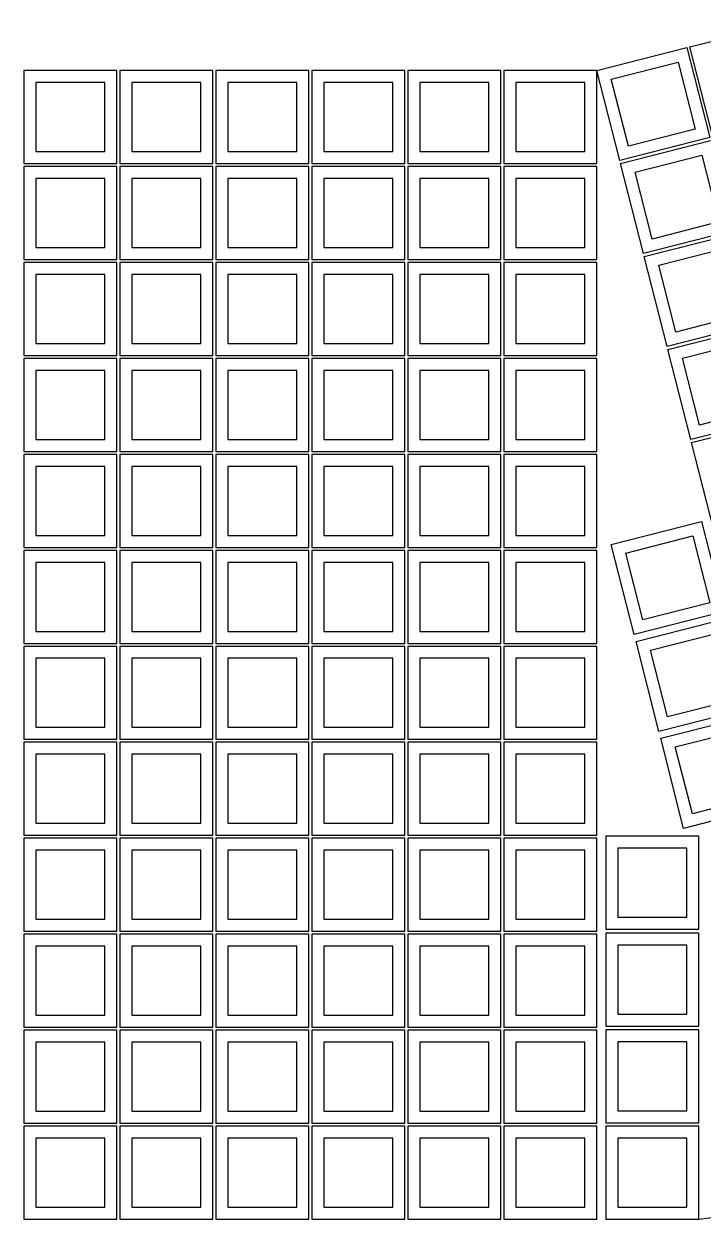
# Model space of a CAD drawing. Header units: inches. Extents: x -1429 to 579, y -302 to 393.
# Drawn here: x -414.8 to -301.6, y -136.2 to 63.1 of the extents above; entities that cross this region are included whole.
import ezdxf

# ---------------------------------------------------------------- set-up
doc = ezdxf.new("R2010")
doc.units = ezdxf.units.IN
doc.header["$MEASUREMENT"] = 0

msp = doc.modelspace()

# ---------------------------------------------------------------- linework, layer by layer
for p, q in [((-303.79, 59.23), (-288.77, 63.06)), ((-319.3, 55.28), (-304.28, 59.11)), ((-304.28, 59.11), (-300.45, 44.09)), ((-299.97, 44.21), (-303.79, 59.23)), ((-316.87, 53.84), (-305.72, 56.68)), ((-305.72, 56.68), (-302.89, 45.53)), ((-399.3, 55.28), (-414.8, 55.28)), ((-414.8, 55.28), (-414.8, 39.78)), ((-399.3, 39.78), (-399.3, 55.28)), ((-383.3, 55.28), (-398.8, 55.28)), ((-398.8, 55.28), (-398.8, 39.78)), ((-383.3, 39.78), (-383.3, 55.28)), ((-367.3, 55.28), (-382.8, 55.28)), ((-382.8, 55.28), (-382.8, 39.78)), ((-367.3, 39.78), (-367.3, 55.28)), ((-351.3, 55.28), (-366.8, 55.28)), ((-366.8, 55.28), (-366.8, 39.78)), ((-351.3, 39.78), (-351.3, 55.28)), ((-335.3, 55.28), (-350.8, 55.28)), ((-350.8, 55.28), (-350.8, 39.78)), ((-335.3, 39.78), (-335.3, 55.28)), ((-319.3, 55.28), (-334.8, 55.28)), ((-334.8, 55.28), (-334.8, 39.78)), ((-319.3, 39.78), (-319.3, 55.28)), ((-315.47, 40.26), (-319.3, 55.28)), ((-314.03, 42.7), (-316.87, 53.84)), ((-412.8, 53.28), (-412.8, 41.78)), ((-401.3, 53.28), (-412.8, 53.28)), ((-401.3, 41.78), (-401.3, 53.28)), ((-396.8, 53.28), (-396.8, 41.78)), ((-385.3, 53.28), (-396.8, 53.28)), ((-385.3, 41.78), (-385.3, 53.28)), ((-380.8, 53.28), (-380.8, 41.78)), ((-369.3, 53.28), (-380.8, 53.28)), ((-369.3, 41.78), (-369.3, 53.28)), ((-364.8, 53.28), (-364.8, 41.78)), ((-353.3, 53.28), (-364.8, 53.28)), ((-353.3, 41.78), (-353.3, 53.28)), ((-348.8, 53.28), (-348.8, 41.78)), ((-337.3, 53.28), (-348.8, 53.28)), ((-337.3, 41.78), (-337.3, 53.28)), ((-332.8, 53.28), (-332.8, 41.78)), ((-321.3, 53.28), (-332.8, 53.28)), ((-321.3, 41.78), (-321.3, 53.28)), ((-300.45, 44.09), (-315.47, 40.26)), ((-302.89, 45.53), (-314.03, 42.7)), ((-315.35, 39.78), (-300.33, 43.6)), ((-412.8, 41.78), (-401.3, 41.78)), ((-396.8, 41.78), (-385.3, 41.78)), ((-380.8, 41.78), (-369.3, 41.78)), ((-364.8, 41.78), (-353.3, 41.78)), ((-348.8, 41.78), (-337.3, 41.78)), ((-332.8, 41.78), (-321.3, 41.78)), ((-312.92, 38.33), (-301.77, 41.17)), ((-301.77, 41.17), (-298.94, 30.03)), ((-414.8, 39.78), (-399.3, 39.78)), ((-399.3, 39.28), (-414.8, 39.28)), ((-414.8, 39.28), (-414.8, 23.78)), ((-399.3, 23.78), (-399.3, 39.28)), ((-398.8, 39.78), (-383.3, 39.78)), ((-383.3, 39.28), (-398.8, 39.28)), ((-398.8, 39.28), (-398.8, 23.78)), ((-383.3, 23.78), (-383.3, 39.28)), ((-382.8, 39.78), (-367.3, 39.78)), ((-367.3, 39.28), (-382.8, 39.28)), ((-382.8, 39.28), (-382.8, 23.78)), ((-367.3, 23.78), (-367.3, 39.28)), ((-366.8, 39.78), (-351.3, 39.78)), ((-351.3, 39.28), (-366.8, 39.28)), ((-366.8, 39.28), (-366.8, 23.78)), ((-351.3, 23.78), (-351.3, 39.28)), ((-350.8, 39.78), (-335.3, 39.78)), ((-335.3, 39.28), (-350.8, 39.28)), ((-350.8, 39.28), (-350.8, 23.78)), ((-335.3, 23.78), (-335.3, 39.28)), ((-334.8, 39.78), (-319.3, 39.78)), ((-319.3, 39.28), (-334.8, 39.28)), ((-334.8, 39.28), (-334.8, 23.78)), ((-319.3, 23.78), (-319.3, 39.28)), ((-311.53, 24.76), (-315.35, 39.78)), ((-310.08, 27.19), (-312.92, 38.33)), ((-412.8, 37.28), (-412.8, 25.78)), ((-401.3, 37.28), (-412.8, 37.28)), ((-401.3, 25.78), (-401.3, 37.28)), ((-396.8, 37.28), (-396.8, 25.78)), ((-385.3, 37.28), (-396.8, 37.28)), ((-385.3, 25.78), (-385.3, 37.28)), ((-380.8, 37.28), (-380.8, 25.78)), ((-369.3, 37.28), (-380.8, 37.28)), ((-369.3, 25.78), (-369.3, 37.28)), ((-364.8, 37.28), (-364.8, 25.78)), ((-353.3, 37.28), (-364.8, 37.28)), ((-353.3, 25.78), (-353.3, 37.28)), ((-348.8, 37.28), (-348.8, 25.78)), ((-337.3, 37.28), (-348.8, 37.28)), ((-337.3, 25.78), (-337.3, 37.28)), ((-332.8, 37.28), (-332.8, 25.78)), ((-321.3, 37.28), (-332.8, 37.28)), ((-321.3, 25.78), (-321.3, 37.28)), ((-298.94, 30.03), (-310.08, 27.19)), ((-296.5, 28.58), (-311.53, 24.76)), ((-311.4, 24.27), (-296.38, 28.1)), ((-412.8, 25.78), (-401.3, 25.78)), ((-396.8, 25.78), (-385.3, 25.78)), ((-380.8, 25.78), (-369.3, 25.78)), ((-364.8, 25.78), (-353.3, 25.78)), ((-348.8, 25.78), (-337.3, 25.78)), ((-332.8, 25.78), (-321.3, 25.78)), ((-307.58, 9.25), (-311.4, 24.27)), ((-308.97, 22.83), (-297.83, 25.67)), ((-414.8, 23.78), (-399.3, 23.78)), ((-399.3, 23.28), (-414.8, 23.28)), ((-414.8, 23.28), (-414.8, 7.78)), ((-399.3, 7.78), (-399.3, 23.28)), ((-398.8, 23.78), (-383.3, 23.78)), ((-383.3, 23.28), (-398.8, 23.28)), ((-398.8, 23.28), (-398.8, 7.78)), ((-383.3, 7.78), (-383.3, 23.28)), ((-382.8, 23.78), (-367.3, 23.78)), ((-367.3, 23.28), (-382.8, 23.28)), ((-382.8, 23.28), (-382.8, 7.78)), ((-367.3, 7.78), (-367.3, 23.28)), ((-366.8, 23.78), (-351.3, 23.78)), ((-351.3, 23.28), (-366.8, 23.28)), ((-366.8, 23.28), (-366.8, 7.78)), ((-351.3, 7.78), (-351.3, 23.28)), ((-350.8, 23.78), (-335.3, 23.78)), ((-335.3, 23.28), (-350.8, 23.28)), ((-350.8, 23.28), (-350.8, 7.78)), ((-335.3, 7.78), (-335.3, 23.28)), ((-334.8, 23.78), (-319.3, 23.78)), ((-319.3, 23.28), (-334.8, 23.28)), ((-334.8, 23.28), (-334.8, 7.78)), ((-319.3, 7.78), (-319.3, 23.28)), ((-306.13, 11.68), (-308.97, 22.83)), ((-412.8, 21.28), (-412.8, 9.78)), ((-401.3, 21.28), (-412.8, 21.28)), ((-401.3, 9.78), (-401.3, 21.28)), ((-396.8, 21.28), (-396.8, 9.78)), ((-385.3, 21.28), (-396.8, 21.28)), ((-385.3, 9.78), (-385.3, 21.28)), ((-380.8, 21.28), (-380.8, 9.78)), ((-369.3, 21.28), (-380.8, 21.28)), ((-369.3, 9.78), (-369.3, 21.28)), ((-364.8, 21.28), (-364.8, 9.78)), ((-353.3, 21.28), (-364.8, 21.28)), ((-353.3, 9.78), (-353.3, 21.28)), ((-348.8, 21.28), (-348.8, 9.78)), ((-337.3, 21.28), (-348.8, 21.28)), ((-337.3, 9.78), (-337.3, 21.28)), ((-332.8, 21.28), (-332.8, 9.78)), ((-321.3, 21.28), (-332.8, 21.28)), ((-321.3, 9.78), (-321.3, 21.28)), ((-294.99, 14.52), (-306.13, 11.68)), ((-292.56, 13.08), (-307.58, 9.25)), ((-307.45, 8.77), (-292.43, 12.59)), ((-305.02, 7.32), (-293.88, 10.16)), ((-412.8, 9.78), (-401.3, 9.78)), ((-396.8, 9.78), (-385.3, 9.78)), ((-380.8, 9.78), (-369.3, 9.78)), ((-364.8, 9.78), (-353.3, 9.78)), ((-348.8, 9.78), (-337.3, 9.78)), ((-332.8, 9.78), (-321.3, 9.78)), ((-303.63, -6.25), (-307.45, 8.77)), ((-414.8, 7.78), (-399.3, 7.78)), ((-399.3, 7.28), (-414.8, 7.28)), ((-414.8, 7.28), (-414.8, -8.22)), ((-399.3, -8.22), (-399.3, 7.28)), ((-398.8, 7.78), (-383.3, 7.78)), ((-383.3, 7.28), (-398.8, 7.28)), ((-398.8, 7.28), (-398.8, -8.22)), ((-383.3, -8.22), (-383.3, 7.28)), ((-382.8, 7.78), (-367.3, 7.78)), ((-367.3, 7.28), (-382.8, 7.28)), ((-382.8, 7.28), (-382.8, -8.22)), ((-367.3, -8.22), (-367.3, 7.28)), ((-366.8, 7.78), (-351.3, 7.78)), ((-351.3, 7.28), (-366.8, 7.28)), ((-366.8, 7.28), (-366.8, -8.22)), ((-351.3, -8.22), (-351.3, 7.28)), ((-350.8, 7.78), (-335.3, 7.78)), ((-335.3, 7.28), (-350.8, 7.28)), ((-350.8, 7.28), (-350.8, -8.22)), ((-335.3, -8.22), (-335.3, 7.28)), ((-334.8, 7.78), (-319.3, 7.78)), ((-319.3, 7.28), (-334.8, 7.28)), ((-334.8, 7.28), (-334.8, -8.22)), ((-319.3, -8.22), (-319.3, 7.28)), ((-302.18, -3.82), (-305.02, 7.32)), ((-412.8, 5.28), (-412.8, -6.22)), ((-401.3, 5.28), (-412.8, 5.28)), ((-401.3, -6.22), (-401.3, 5.28)), ((-396.8, 5.28), (-396.8, -6.22)), ((-385.3, 5.28), (-396.8, 5.28)), ((-385.3, -6.22), (-385.3, 5.28)), ((-380.8, 5.28), (-380.8, -6.22)), ((-369.3, 5.28), (-380.8, 5.28)), ((-369.3, -6.22), (-369.3, 5.28)), ((-364.8, 5.28), (-364.8, -6.22)), ((-353.3, 5.28), (-364.8, 5.28)), ((-353.3, -6.22), (-353.3, 5.28)), ((-348.8, 5.28), (-348.8, -6.22)), ((-337.3, 5.28), (-348.8, 5.28)), ((-337.3, -6.22), (-337.3, 5.28)), ((-332.8, 5.28), (-332.8, -6.22)), ((-321.3, 5.28), (-332.8, 5.28)), ((-321.3, -6.22), (-321.3, 5.28)), ((-291.04, -0.98), (-302.18, -3.82)), ((-288.61, -2.43), (-303.63, -6.25)), ((-303.51, -6.74), (-288.48, -2.91)), ((-412.8, -6.22), (-401.3, -6.22)), ((-396.8, -6.22), (-385.3, -6.22)), ((-380.8, -6.22), (-369.3, -6.22)), ((-364.8, -6.22), (-353.3, -6.22)), ((-348.8, -6.22), (-337.3, -6.22)), ((-332.8, -6.22), (-321.3, -6.22)), ((-299.68, -21.76), (-303.51, -6.74)), ((-414.8, -8.22), (-399.3, -8.22)), ((-399.3, -8.72), (-414.8, -8.72)), ((-414.8, -8.72), (-414.8, -24.22)), ((-399.3, -24.22), (-399.3, -8.72)), ((-398.8, -8.22), (-383.3, -8.22)), ((-383.3, -8.72), (-398.8, -8.72)), ((-398.8, -8.72), (-398.8, -24.22)), ((-383.3, -24.22), (-383.3, -8.72)), ((-382.8, -8.22), (-367.3, -8.22)), ((-367.3, -8.72), (-382.8, -8.72)), ((-382.8, -8.72), (-382.8, -24.22)), ((-367.3, -24.22), (-367.3, -8.72)), ((-366.8, -8.22), (-351.3, -8.22)), ((-351.3, -8.72), (-366.8, -8.72)), ((-366.8, -8.72), (-366.8, -24.22)), ((-351.3, -24.22), (-351.3, -8.72)), ((-350.8, -8.22), (-335.3, -8.22)), ((-335.3, -8.72), (-350.8, -8.72)), ((-350.8, -8.72), (-350.8, -24.22)), ((-335.3, -24.22), (-335.3, -8.72)), ((-334.8, -8.22), (-319.3, -8.22)), ((-319.3, -8.72), (-334.8, -8.72)), ((-334.8, -8.72), (-334.8, -24.22)), ((-319.3, -24.22), (-319.3, -8.72)), ((-412.8, -10.72), (-412.8, -22.22)), ((-401.3, -10.72), (-412.8, -10.72)), ((-401.3, -22.22), (-401.3, -10.72)), ((-396.8, -10.72), (-396.8, -22.22)), ((-385.3, -10.72), (-396.8, -10.72)), ((-385.3, -22.22), (-385.3, -10.72)), ((-380.8, -10.72), (-380.8, -22.22)), ((-369.3, -10.72), (-380.8, -10.72)), ((-369.3, -22.22), (-369.3, -10.72)), ((-364.8, -10.72), (-364.8, -22.22)), ((-353.3, -10.72), (-364.8, -10.72)), ((-353.3, -22.22), (-353.3, -10.72)), ((-348.8, -10.72), (-348.8, -22.22)), ((-337.3, -10.72), (-348.8, -10.72)), ((-337.3, -22.22), (-337.3, -10.72)), ((-332.8, -10.72), (-332.8, -22.22)), ((-321.3, -10.72), (-332.8, -10.72)), ((-321.3, -22.22), (-321.3, -10.72)), ((-316.87, -23.72), (-301.85, -19.89)), ((-301.85, -19.89), (-298.02, -34.91)), ((-412.8, -22.22), (-401.3, -22.22)), ((-396.8, -22.22), (-385.3, -22.22)), ((-380.8, -22.22), (-369.3, -22.22)), ((-364.8, -22.22), (-353.3, -22.22)), ((-348.8, -22.22), (-337.3, -22.22)), ((-332.8, -22.22), (-321.3, -22.22)), ((-313.04, -38.74), (-316.87, -23.72)), ((-314.44, -25.16), (-303.29, -22.32)), ((-303.29, -22.32), (-300.45, -33.47)), ((-414.8, -24.22), (-399.3, -24.22)), ((-399.3, -24.72), (-414.8, -24.72)), ((-414.8, -24.72), (-414.8, -40.22)), ((-399.3, -40.22), (-399.3, -24.72)), ((-398.8, -24.22), (-383.3, -24.22)), ((-383.3, -24.72), (-398.8, -24.72)), ((-398.8, -24.72), (-398.8, -40.22)), ((-383.3, -40.22), (-383.3, -24.72)), ((-382.8, -24.22), (-367.3, -24.22)), ((-367.3, -24.72), (-382.8, -24.72)), ((-382.8, -24.72), (-382.8, -40.22)), ((-367.3, -40.22), (-367.3, -24.72)), ((-366.8, -24.22), (-351.3, -24.22)), ((-351.3, -24.72), (-366.8, -24.72)), ((-366.8, -24.72), (-366.8, -40.22)), ((-351.3, -40.22), (-351.3, -24.72)), ((-350.8, -24.22), (-335.3, -24.22)), ((-335.3, -24.72), (-350.8, -24.72)), ((-350.8, -24.72), (-350.8, -40.22)), ((-335.3, -40.22), (-335.3, -24.72)), ((-334.8, -24.22), (-319.3, -24.22)), ((-319.3, -24.72), (-334.8, -24.72)), ((-334.8, -24.72), (-334.8, -40.22)), ((-319.3, -40.22), (-319.3, -24.72)), ((-311.6, -36.31), (-314.44, -25.16)), ((-412.8, -26.72), (-412.8, -38.22)), ((-401.3, -26.72), (-412.8, -26.72)), ((-401.3, -38.22), (-401.3, -26.72)), ((-396.8, -26.72), (-396.8, -38.22)), ((-385.3, -26.72), (-396.8, -26.72)), ((-385.3, -38.22), (-385.3, -26.72)), ((-380.8, -26.72), (-380.8, -38.22)), ((-369.3, -26.72), (-380.8, -26.72)), ((-369.3, -38.22), (-369.3, -26.72)), ((-364.8, -26.72), (-364.8, -38.22)), ((-353.3, -26.72), (-364.8, -26.72)), ((-353.3, -38.22), (-353.3, -26.72)), ((-348.8, -26.72), (-348.8, -38.22)), ((-337.3, -26.72), (-348.8, -26.72)), ((-337.3, -38.22), (-337.3, -26.72)), ((-332.8, -26.72), (-332.8, -38.22)), ((-321.3, -26.72), (-332.8, -26.72)), ((-321.3, -38.22), (-321.3, -26.72)), ((-300.45, -33.47), (-311.6, -36.31)), ((-298.02, -34.91), (-313.04, -38.74)), ((-312.75, -39.89), (-297.73, -36.07)), ((-412.8, -38.22), (-401.3, -38.22)), ((-396.8, -38.22), (-385.3, -38.22)), ((-380.8, -38.22), (-369.3, -38.22)), ((-364.8, -38.22), (-353.3, -38.22)), ((-348.8, -38.22), (-337.3, -38.22)), ((-332.8, -38.22), (-321.3, -38.22)), ((-310.32, -41.34), (-299.17, -38.5)), ((-414.8, -40.22), (-399.3, -40.22)), ((-399.3, -40.72), (-414.8, -40.72)), ((-414.8, -40.72), (-414.8, -56.22)), ((-399.3, -56.22), (-399.3, -40.72)), ((-398.8, -40.22), (-383.3, -40.22)), ((-383.3, -40.72), (-398.8, -40.72)), ((-398.8, -40.72), (-398.8, -56.22)), ((-383.3, -56.22), (-383.3, -40.72)), ((-382.8, -40.22), (-367.3, -40.22)), ((-367.3, -40.72), (-382.8, -40.72)), ((-382.8, -40.72), (-382.8, -56.22)), ((-367.3, -56.22), (-367.3, -40.72)), ((-366.8, -40.22), (-351.3, -40.22)), ((-351.3, -40.72), (-366.8, -40.72)), ((-366.8, -40.72), (-366.8, -56.22)), ((-351.3, -56.22), (-351.3, -40.72)), ((-350.8, -40.22), (-335.3, -40.22)), ((-335.3, -40.72), (-350.8, -40.72)), ((-350.8, -40.72), (-350.8, -56.22)), ((-335.3, -56.22), (-335.3, -40.72)), ((-334.8, -40.22), (-319.3, -40.22)), ((-319.3, -40.72), (-334.8, -40.72)), ((-334.8, -40.72), (-334.8, -56.22)), ((-319.3, -56.22), (-319.3, -40.72)), ((-308.92, -54.91), (-312.75, -39.89)), ((-307.48, -52.48), (-310.32, -41.34)), ((-412.8, -42.72), (-412.8, -54.22)), ((-401.3, -42.72), (-412.8, -42.72)), ((-401.3, -54.22), (-401.3, -42.72)), ((-396.8, -42.72), (-396.8, -54.22)), ((-385.3, -42.72), (-396.8, -42.72)), ((-385.3, -54.22), (-385.3, -42.72)), ((-380.8, -42.72), (-380.8, -54.22)), ((-369.3, -42.72), (-380.8, -42.72)), ((-369.3, -54.22), (-369.3, -42.72)), ((-364.8, -42.72), (-364.8, -54.22)), ((-353.3, -42.72), (-364.8, -42.72)), ((-353.3, -54.22), (-353.3, -42.72)), ((-348.8, -42.72), (-348.8, -54.22)), ((-337.3, -42.72), (-348.8, -42.72)), ((-337.3, -54.22), (-337.3, -42.72)), ((-332.8, -42.72), (-332.8, -54.22)), ((-321.3, -42.72), (-332.8, -42.72)), ((-321.3, -54.22), (-321.3, -42.72)), ((-296.33, -49.64), (-307.48, -52.48)), ((-293.9, -51.09), (-308.92, -54.91)), ((-308.63, -56.05), (-293.61, -52.23)), ((-412.8, -54.22), (-401.3, -54.22)), ((-396.8, -54.22), (-385.3, -54.22)), ((-380.8, -54.22), (-369.3, -54.22)), ((-364.8, -54.22), (-353.3, -54.22)), ((-348.8, -54.22), (-337.3, -54.22)), ((-332.8, -54.22), (-321.3, -54.22)), ((-306.2, -57.5), (-295.06, -54.66)), ((-414.8, -56.22), (-399.3, -56.22)), ((-399.3, -56.72), (-414.8, -56.72)), ((-414.8, -56.72), (-414.8, -72.22)), ((-399.3, -72.22), (-399.3, -56.72)), ((-398.8, -56.22), (-383.3, -56.22)), ((-383.3, -56.72), (-398.8, -56.72)), ((-398.8, -56.72), (-398.8, -72.22)), ((-383.3, -72.22), (-383.3, -56.72)), ((-382.8, -56.22), (-367.3, -56.22)), ((-367.3, -56.72), (-382.8, -56.72)), ((-382.8, -56.72), (-382.8, -72.22)), ((-367.3, -72.22), (-367.3, -56.72)), ((-366.8, -56.22), (-351.3, -56.22)), ((-351.3, -56.72), (-366.8, -56.72)), ((-366.8, -56.72), (-366.8, -72.22)), ((-351.3, -72.22), (-351.3, -56.72)), ((-350.8, -56.22), (-335.3, -56.22)), ((-335.3, -56.72), (-350.8, -56.72)), ((-350.8, -56.72), (-350.8, -72.22)), ((-335.3, -72.22), (-335.3, -56.72)), ((-334.8, -56.22), (-319.3, -56.22)), ((-319.3, -56.72), (-334.8, -56.72)), ((-334.8, -56.72), (-334.8, -72.22)), ((-319.3, -72.22), (-319.3, -56.72)), ((-304.81, -71.07), (-308.63, -56.05)), ((-303.36, -68.64), (-306.2, -57.5)), ((-412.8, -58.72), (-412.8, -70.22)), ((-401.3, -58.72), (-412.8, -58.72)), ((-401.3, -70.22), (-401.3, -58.72)), ((-396.8, -58.72), (-396.8, -70.22)), ((-385.3, -58.72), (-396.8, -58.72)), ((-385.3, -70.22), (-385.3, -58.72)), ((-380.8, -58.72), (-380.8, -70.22)), ((-369.3, -58.72), (-380.8, -58.72)), ((-369.3, -70.22), (-369.3, -58.72)), ((-364.8, -58.72), (-364.8, -70.22)), ((-353.3, -58.72), (-364.8, -58.72)), ((-353.3, -70.22), (-353.3, -58.72)), ((-348.8, -58.72), (-348.8, -70.22)), ((-337.3, -58.72), (-348.8, -58.72)), ((-337.3, -70.22), (-337.3, -58.72)), ((-332.8, -58.72), (-332.8, -70.22)), ((-321.3, -58.72), (-332.8, -58.72)), ((-321.3, -70.22), (-321.3, -58.72)), ((-289.79, -67.25), (-304.81, -71.07)), ((-292.22, -65.8), (-303.36, -68.64)), ((-412.8, -70.22), (-401.3, -70.22)), ((-396.8, -70.22), (-385.3, -70.22)), ((-380.8, -70.22), (-369.3, -70.22)), ((-364.8, -70.22), (-353.3, -70.22)), ((-348.8, -70.22), (-337.3, -70.22)), ((-332.8, -70.22), (-321.3, -70.22)), ((-414.8, -72.22), (-399.3, -72.22)), ((-399.3, -72.72), (-414.8, -72.72)), ((-414.8, -72.72), (-414.8, -88.22)), ((-399.3, -88.22), (-399.3, -72.72)), ((-398.8, -72.22), (-383.3, -72.22)), ((-383.3, -72.72), (-398.8, -72.72)), ((-398.8, -72.72), (-398.8, -88.22)), ((-383.3, -88.22), (-383.3, -72.72)), ((-382.8, -72.22), (-367.3, -72.22)), ((-367.3, -72.72), (-382.8, -72.72)), ((-382.8, -72.72), (-382.8, -88.22)), ((-367.3, -88.22), (-367.3, -72.72)), ((-366.8, -72.22), (-351.3, -72.22)), ((-351.3, -72.72), (-366.8, -72.72)), ((-366.8, -72.72), (-366.8, -88.22)), ((-351.3, -88.22), (-351.3, -72.72)), ((-350.8, -72.22), (-335.3, -72.22)), ((-335.3, -72.72), (-350.8, -72.72)), ((-350.8, -72.72), (-350.8, -88.22)), ((-335.3, -88.22), (-335.3, -72.72)), ((-334.8, -72.22), (-319.3, -72.22)), ((-319.3, -72.72), (-334.8, -72.72)), ((-334.8, -72.72), (-334.8, -88.22)), ((-319.3, -88.22), (-319.3, -72.72)), ((-302.29, -72.39), (-317.79, -72.39)), ((-317.79, -72.39), (-317.79, -87.89)), ((-302.29, -87.89), (-302.29, -72.39)), ((-412.8, -74.72), (-412.8, -86.22)), ((-401.3, -74.72), (-412.8, -74.72)), ((-401.3, -86.22), (-401.3, -74.72)), ((-396.8, -74.72), (-396.8, -86.22)), ((-385.3, -74.72), (-396.8, -74.72)), ((-385.3, -86.22), (-385.3, -74.72)), ((-380.8, -74.72), (-380.8, -86.22)), ((-369.3, -74.72), (-380.8, -74.72)), ((-369.3, -86.22), (-369.3, -74.72)), ((-364.8, -74.72), (-364.8, -86.22)), ((-353.3, -74.72), (-364.8, -74.72)), ((-353.3, -86.22), (-353.3, -74.72)), ((-348.8, -74.72), (-348.8, -86.22)), ((-337.3, -74.72), (-348.8, -74.72)), ((-337.3, -86.22), (-337.3, -74.72)), ((-332.8, -74.72), (-332.8, -86.22)), ((-321.3, -74.72), (-332.8, -74.72)), ((-321.3, -86.22), (-321.3, -74.72)), ((-315.79, -74.39), (-315.79, -85.89)), ((-304.29, -74.39), (-315.79, -74.39)), ((-304.29, -85.89), (-304.29, -74.39)), ((-412.8, -86.22), (-401.3, -86.22)), ((-396.8, -86.22), (-385.3, -86.22)), ((-380.8, -86.22), (-369.3, -86.22)), ((-364.8, -86.22), (-353.3, -86.22)), ((-348.8, -86.22), (-337.3, -86.22)), ((-332.8, -86.22), (-321.3, -86.22)), ((-315.79, -85.89), (-304.29, -85.89)), ((-414.8, -88.22), (-399.3, -88.22)), ((-399.3, -88.72), (-414.8, -88.72)), ((-414.8, -88.72), (-414.8, -104.22)), ((-399.3, -104.22), (-399.3, -88.72)), ((-398.8, -88.22), (-383.3, -88.22)), ((-383.3, -88.72), (-398.8, -88.72)), ((-398.8, -88.72), (-398.8, -104.22)), ((-383.3, -104.22), (-383.3, -88.72)), ((-382.8, -88.22), (-367.3, -88.22)), ((-367.3, -88.72), (-382.8, -88.72)), ((-382.8, -88.72), (-382.8, -104.22)), ((-367.3, -104.22), (-367.3, -88.72)), ((-366.8, -88.22), (-351.3, -88.22)), ((-351.3, -88.72), (-366.8, -88.72)), ((-366.8, -88.72), (-366.8, -104.22)), ((-351.3, -104.22), (-351.3, -88.72)), ((-350.8, -88.22), (-335.3, -88.22)), ((-335.3, -88.72), (-350.8, -88.72)), ((-350.8, -88.72), (-350.8, -104.22)), ((-335.3, -104.22), (-335.3, -88.72)), ((-334.8, -88.22), (-319.3, -88.22)), ((-319.3, -88.72), (-334.8, -88.72)), ((-334.8, -88.72), (-334.8, -104.22)), ((-319.3, -104.22), (-319.3, -88.72)), ((-317.79, -87.89), (-302.29, -87.89)), ((-302.29, -88.54), (-317.79, -88.54)), ((-317.79, -88.54), (-317.79, -104.04)), ((-302.29, -104.04), (-302.29, -88.54)), ((-412.8, -90.72), (-412.8, -102.22)), ((-401.3, -90.72), (-412.8, -90.72)), ((-401.3, -102.22), (-401.3, -90.72)), ((-396.8, -90.72), (-396.8, -102.22)), ((-385.3, -90.72), (-396.8, -90.72)), ((-385.3, -102.22), (-385.3, -90.72)), ((-380.8, -90.72), (-380.8, -102.22)), ((-369.3, -90.72), (-380.8, -90.72)), ((-369.3, -102.22), (-369.3, -90.72)), ((-364.8, -90.72), (-364.8, -102.22)), ((-353.3, -90.72), (-364.8, -90.72)), ((-353.3, -102.22), (-353.3, -90.72)), ((-348.8, -90.72), (-348.8, -102.22)), ((-337.3, -90.72), (-348.8, -90.72)), ((-337.3, -102.22), (-337.3, -90.72)), ((-332.8, -90.72), (-332.8, -102.22)), ((-321.3, -90.72), (-332.8, -90.72)), ((-321.3, -102.22), (-321.3, -90.72)), ((-315.79, -90.54), (-315.79, -102.04)), ((-304.29, -90.54), (-315.79, -90.54)), ((-304.29, -102.04), (-304.29, -90.54)), ((-412.8, -102.22), (-401.3, -102.22)), ((-396.8, -102.22), (-385.3, -102.22)), ((-380.8, -102.22), (-369.3, -102.22)), ((-364.8, -102.22), (-353.3, -102.22)), ((-348.8, -102.22), (-337.3, -102.22)), ((-332.8, -102.22), (-321.3, -102.22)), ((-315.79, -102.04), (-304.29, -102.04)), ((-414.8, -104.22), (-399.3, -104.22)), ((-399.3, -104.72), (-414.8, -104.72)), ((-414.8, -104.72), (-414.8, -120.22)), ((-399.3, -120.22), (-399.3, -104.72)), ((-398.8, -104.22), (-383.3, -104.22)), ((-383.3, -104.72), (-398.8, -104.72)), ((-398.8, -104.72), (-398.8, -120.22)), ((-383.3, -120.22), (-383.3, -104.72)), ((-382.8, -104.22), (-367.3, -104.22)), ((-367.3, -104.72), (-382.8, -104.72)), ((-382.8, -104.72), (-382.8, -120.22)), ((-367.3, -120.22), (-367.3, -104.72)), ((-366.8, -104.22), (-351.3, -104.22)), ((-351.3, -104.72), (-366.8, -104.72)), ((-366.8, -104.72), (-366.8, -120.22)), ((-351.3, -120.22), (-351.3, -104.72)), ((-350.8, -104.22), (-335.3, -104.22)), ((-335.3, -104.72), (-350.8, -104.72)), ((-350.8, -104.72), (-350.8, -120.22)), ((-335.3, -120.22), (-335.3, -104.72)), ((-334.8, -104.22), (-319.3, -104.22)), ((-319.3, -104.72), (-334.8, -104.72)), ((-334.8, -104.72), (-334.8, -120.22)), ((-319.3, -120.22), (-319.3, -104.72)), ((-317.79, -104.04), (-302.29, -104.04)), ((-302.29, -104.64), (-317.79, -104.64)), ((-317.79, -104.64), (-317.79, -120.14)), ((-302.29, -120.14), (-302.29, -104.64)), ((-412.8, -106.72), (-412.8, -118.22)), ((-401.3, -106.72), (-412.8, -106.72)), ((-401.3, -118.22), (-401.3, -106.72)), ((-396.8, -106.72), (-396.8, -118.22)), ((-385.3, -106.72), (-396.8, -106.72)), ((-385.3, -118.22), (-385.3, -106.72)), ((-380.8, -106.72), (-380.8, -118.22)), ((-369.3, -106.72), (-380.8, -106.72)), ((-369.3, -118.22), (-369.3, -106.72)), ((-364.8, -106.72), (-364.8, -118.22)), ((-353.3, -106.72), (-364.8, -106.72)), ((-353.3, -118.22), (-353.3, -106.72)), ((-348.8, -106.72), (-348.8, -118.22)), ((-337.3, -106.72), (-348.8, -106.72)), ((-337.3, -118.22), (-337.3, -106.72)), ((-332.8, -106.72), (-332.8, -118.22)), ((-321.3, -106.72), (-332.8, -106.72)), ((-321.3, -118.22), (-321.3, -106.72)), ((-315.79, -106.64), (-315.79, -118.14)), ((-304.29, -106.64), (-315.79, -106.64)), ((-304.29, -118.14), (-304.29, -106.64)), ((-412.8, -118.22), (-401.3, -118.22)), ((-396.8, -118.22), (-385.3, -118.22)), ((-380.8, -118.22), (-369.3, -118.22)), ((-364.8, -118.22), (-353.3, -118.22)), ((-348.8, -118.22), (-337.3, -118.22)), ((-332.8, -118.22), (-321.3, -118.22)), ((-315.79, -118.14), (-304.29, -118.14)), ((-414.8, -120.22), (-399.3, -120.22)), ((-399.3, -120.72), (-414.8, -120.72)), ((-414.8, -120.72), (-414.8, -136.22)), ((-399.3, -136.22), (-399.3, -120.72)), ((-398.8, -120.22), (-383.3, -120.22)), ((-383.3, -120.72), (-398.8, -120.72)), ((-398.8, -120.72), (-398.8, -136.22)), ((-383.3, -136.22), (-383.3, -120.72)), ((-382.8, -120.22), (-367.3, -120.22)), ((-367.3, -120.72), (-382.8, -120.72)), ((-382.8, -120.72), (-382.8, -136.22)), ((-367.3, -136.22), (-367.3, -120.72)), ((-366.8, -120.22), (-351.3, -120.22)), ((-351.3, -120.72), (-366.8, -120.72)), ((-366.8, -120.72), (-366.8, -136.22)), ((-351.3, -136.22), (-351.3, -120.72)), ((-350.8, -120.22), (-335.3, -120.22)), ((-335.3, -120.72), (-350.8, -120.72)), ((-350.8, -120.72), (-350.8, -136.22)), ((-335.3, -136.22), (-335.3, -120.72)), ((-334.8, -120.22), (-319.3, -120.22)), ((-319.3, -120.72), (-334.8, -120.72)), ((-334.8, -120.72), (-334.8, -136.22)), ((-319.3, -136.22), (-319.3, -120.72)), ((-317.79, -120.14), (-302.29, -120.14)), ((-302.29, -120.72), (-317.79, -120.72)), ((-317.79, -120.72), (-317.79, -136.22)), ((-302.29, -136.22), (-302.29, -120.72)), ((-412.8, -122.72), (-412.8, -134.22)), ((-401.3, -122.72), (-412.8, -122.72)), ((-401.3, -134.22), (-401.3, -122.72)), ((-396.8, -122.72), (-396.8, -134.22)), ((-385.3, -122.72), (-396.8, -122.72)), ((-385.3, -134.22), (-385.3, -122.72)), ((-380.8, -122.72), (-380.8, -134.22)), ((-369.3, -122.72), (-380.8, -122.72)), ((-369.3, -134.22), (-369.3, -122.72)), ((-364.8, -122.72), (-364.8, -134.22)), ((-353.3, -122.72), (-364.8, -122.72)), ((-353.3, -134.22), (-353.3, -122.72)), ((-348.8, -122.72), (-348.8, -134.22)), ((-337.3, -122.72), (-348.8, -122.72)), ((-337.3, -134.22), (-337.3, -122.72)), ((-332.8, -122.72), (-332.8, -134.22)), ((-321.3, -122.72), (-332.8, -122.72)), ((-321.3, -134.22), (-321.3, -122.72)), ((-315.79, -122.72), (-315.79, -134.22)), ((-304.29, -122.72), (-315.79, -122.72)), ((-304.29, -134.22), (-304.29, -122.72)), ((-412.8, -134.22), (-401.3, -134.22)), ((-396.8, -134.22), (-385.3, -134.22)), ((-380.8, -134.22), (-369.3, -134.22)), ((-364.8, -134.22), (-353.3, -134.22)), ((-348.8, -134.22), (-337.3, -134.22)), ((-332.8, -134.22), (-321.3, -134.22)), ((-315.79, -134.22), (-304.29, -134.22)), ((-302.29, -136.22), (-288.67, -134.46)), ((-414.8, -136.22), (-399.3, -136.22)), ((-398.8, -136.22), (-383.3, -136.22)), ((-382.8, -136.22), (-367.3, -136.22)), ((-366.8, -136.22), (-351.3, -136.22)), ((-350.8, -136.22), (-335.3, -136.22)), ((-334.8, -136.22), (-319.3, -136.22)), ((-317.79, -136.22), (-302.29, -136.22))]:
    msp.add_line(p, q)

doc.saveas('drawing.dxf')
